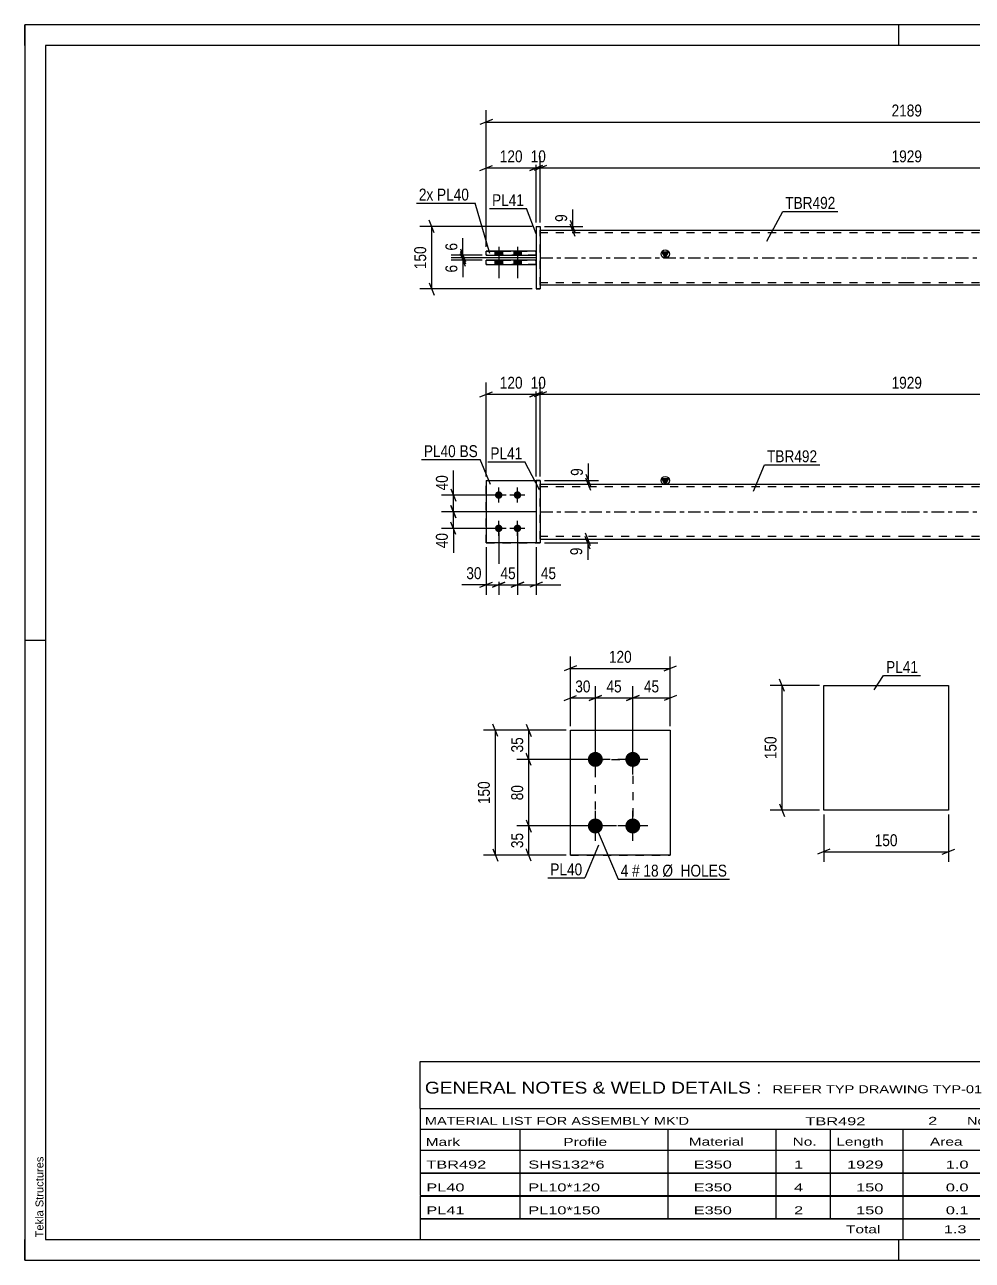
# Model space of a CAD drawing. Header units: millimetres. Extents: x 0 to 420, y 0 to 297.
# Drawn here: x 0 to 227.7, y 0 to 297 of the extents above; entities that cross this region are included whole.
import ezdxf

# ---------------------------------------------------------------- set-up
doc = ezdxf.new("R2010")
doc.units = ezdxf.units.MM
doc.linetypes.add('DXK_LINE_DOT2', pattern=[3.9198, 1.9599, -1.9599])
doc.linetypes.add('DXK_LINE_DOT3', pattern=[5.9187, 2.979, -0.9799, 0.9799, -0.9799])
doc.styles.add('Arial', font='ARIAL.TTF', dxfattribs={"height": 0.2})
doc.styles.add('Arial Narrow', font='ARIALN.TTF', dxfattribs={"height": 0.2})

# ---------------------------------------------------------------- blocks, each defined once
blk = doc.blocks.new('Unknown-582684890-1127')
at = {"color": 5, "linetype": 'Continuous'}
for p, q in [((420, 297), (0, 297)), ((0, 297), (0, 0)), ((0, 292), (0, 297)), ((210, 292), (210, 297)), ((415, 292), (5, 292)), ((5, 292), (5, 5)), ((5, 149), (0, 149)), ((0, 0), (0, 5)), ((5, 5), (415, 5)), ((210, 0), (210, 5)), ((0, 0), (420, 0))]:
    blk.add_line(p, q, dxfattribs=at)
at = {"color": 174, "linetype": 'Continuous', "style": 'Arial'}
blk.add_text('Tekla Structures', height=1.9102, rotation=90, dxfattribs=at).set_placement((4.5, 5.5))
blk = doc.blocks.new('Part-582684890-1392 - 1364')
at = {"color": 2, "linetype": 'Continuous'}
for p, q in [((110.89, 187.44), (122.89, 187.44)), ((110.89, 187.44), (110.89, 172.44)), ((122.89, 172.44), (110.89, 172.44)), ((110.89, 172.44), (110.89, 172.44))]:
    blk.add_line(p, q, dxfattribs=at)
at = {"color": 7, "linetype": 'DXK_LINE_DOT2'}
for p, q in [((110.89, 187.44), (122.89, 187.44)), ((122.89, 187.44), (122.89, 187.44)), ((122.89, 187.44), (122.89, 172.44)), ((110.89, 172.44), (122.89, 172.44)), ((110.89, 172.44), (110.89, 172.44))]:
    blk.add_line(p, q, dxfattribs=at)
blk = doc.blocks.new('Part-582684890-1397 - 1364')
at = {"color": 7, "linetype": 'DXK_LINE_DOT2'}
for p, q in [((110.89, 187.44), (122.89, 187.44)), ((110.89, 187.44), (122.89, 187.44)), ((110.89, 172.44), (110.89, 187.44)), ((122.89, 187.44), (122.89, 187.44)), ((122.89, 187.44), (122.89, 172.44)), ((110.89, 172.44), (122.89, 172.44)), ((122.89, 172.44), (110.89, 172.44)), ((110.89, 172.44), (110.89, 172.44))]:
    blk.add_line(p, q, dxfattribs=at)
blk = doc.blocks.new('Part-582684890-1412 - 1364')
at = {"color": 2, "linetype": 'Continuous'}
for p, q in [((123.89, 187.44), (122.89, 187.44)), ((122.89, 187.44), (122.89, 172.44)), ((123.89, 187.44), (123.89, 187.44)), ((123.89, 187.44), (123.89, 172.44)), ((122.89, 172.44), (123.89, 172.44))]:
    blk.add_line(p, q, dxfattribs=at)
at = {"color": 7, "linetype": 'DXK_LINE_DOT2'}
for p, q in [((122.89, 187.44), (123.89, 187.44)), ((123.89, 172.44), (122.89, 172.44))]:
    blk.add_line(p, q, dxfattribs=at)
blk = doc.blocks.new('Bolt-582684890-1414 - 1364')
at = {"linetype": 'Continuous'}
for points in [[(113.89, 183.04), (113.71, 183.06), (113.53, 183.12), (113.37, 183.21), (113.23, 183.34), (113.12, 183.49), (113.04, 183.66), (113, 183.85), (113, 184.03), (113.04, 184.22), (113.12, 184.39), (113.23, 184.54), (113.37, 184.67), (113.53, 184.76), (113.71, 184.82), (113.89, 184.84), (114.08, 184.82), (114.26, 184.76), (114.42, 184.67), (114.56, 184.54), (114.67, 184.39), (114.75, 184.22), (114.79, 184.03), (114.79, 183.85), (114.75, 183.66), (114.67, 183.49), (114.56, 183.34), (114.42, 183.21), (114.26, 183.12), (114.08, 183.06)], [(118.39, 183.04), (118.21, 183.06), (118.03, 183.12), (117.87, 183.21), (117.73, 183.34), (117.62, 183.49), (117.54, 183.66), (117.5, 183.85), (117.5, 184.03), (117.54, 184.22), (117.62, 184.39), (117.73, 184.54), (117.87, 184.67), (118.03, 184.76), (118.21, 184.82), (118.39, 184.84), (118.58, 184.82), (118.76, 184.76), (118.92, 184.67), (119.06, 184.54), (119.17, 184.39), (119.25, 184.22), (119.29, 184.03), (119.29, 183.85), (119.25, 183.66), (119.17, 183.49), (119.06, 183.34), (118.92, 183.21), (118.76, 183.12), (118.58, 183.06)], [(113.89, 175.04), (113.71, 175.06), (113.53, 175.12), (113.37, 175.21), (113.23, 175.34), (113.12, 175.49), (113.04, 175.66), (113, 175.85), (113, 176.03), (113.04, 176.22), (113.12, 176.39), (113.23, 176.54), (113.37, 176.67), (113.53, 176.76), (113.71, 176.82), (113.89, 176.84), (114.08, 176.82), (114.26, 176.76), (114.42, 176.67), (114.56, 176.54), (114.67, 176.39), (114.75, 176.22), (114.79, 176.03), (114.79, 175.85), (114.75, 175.66), (114.67, 175.49), (114.56, 175.34), (114.42, 175.21), (114.26, 175.12), (114.08, 175.06)], [(118.39, 175.04), (118.21, 175.06), (118.03, 175.12), (117.87, 175.21), (117.73, 175.34), (117.62, 175.49), (117.54, 175.66), (117.5, 175.85), (117.5, 176.03), (117.54, 176.22), (117.62, 176.39), (117.73, 176.54), (117.87, 176.67), (118.03, 176.76), (118.21, 176.82), (118.39, 176.84), (118.58, 176.82), (118.76, 176.76), (118.92, 176.67), (119.06, 176.54), (119.17, 176.39), (119.25, 176.22), (119.29, 176.03), (119.29, 175.85), (119.25, 175.66), (119.17, 175.49), (119.06, 175.34), (118.92, 175.21), (118.76, 175.12), (118.58, 175.06)]]:
    blk.add_hatch(color=1, dxfattribs=at).paths.add_polyline_path(points)
at = {"color": 1, "linetype": 'Continuous'}
for p, q in [((113.89, 182.14), (113.89, 185.74)), ((118.39, 182.14), (118.39, 185.74)), ((115.69, 183.94), (112.09, 183.94)), ((120.19, 183.94), (116.59, 183.94)), ((115.69, 175.94), (112.09, 175.94)), ((113.89, 174.14), (113.89, 177.74)), ((120.19, 175.94), (116.59, 175.94)), ((118.39, 174.14), (118.39, 177.74))]:
    blk.add_line(p, q, dxfattribs=at)
blk = doc.blocks.new('Part-582684890-1439 - 1364')
at = {"linetype": 'Continuous'}
blk.add_hatch(color=2, dxfattribs=at).paths.add_polyline_path([(153.89, 186.54), (153.09, 187.94), (154.69, 187.94)])
at = {"color": 2, "linetype": 'Continuous'}
for p, q in [((153.89, 186.54), (153.09, 187.94)), ((153.09, 187.94), (154.69, 187.94)), ((154.69, 187.94), (153.89, 186.54)), ((123.89, 186.54), (211.89, 186.54)), ((211.99, 186.54), (299.99, 186.54)), ((123.89, 173.34), (211.89, 173.34)), ((211.99, 173.34), (299.99, 173.34))]:
    blk.add_line(p, q, dxfattribs=at)
at = {"color": 7, "linetype": 'DXK_LINE_DOT2'}
for p, q in [((123.89, 173.34), (123.89, 186.54)), ((211.89, 185.94), (123.89, 185.94)), ((299.99, 185.94), (211.99, 185.94)), ((299.99, 173.34), (299.99, 186.54)), ((211.89, 173.94), (123.89, 173.94)), ((299.99, 173.94), (211.99, 173.94))]:
    blk.add_line(p, q, dxfattribs=at)
at = {"color": 7, "linetype": 'DXK_LINE_DOT3'}
for p, q in [((123.89, 179.94), (211.89, 179.94)), ((211.99, 179.94), (299.99, 179.94))]:
    blk.add_line(p, q, dxfattribs=at)
at = {"color": 2, "linetype": 'Continuous'}
blk.add_circle((153.89, 187.44), 1, dxfattribs=at)
blk = doc.blocks.new('Part-582684890-1771 - 1745')
at = {"color": 2, "linetype": 'Continuous'}
for p, q in [((122.89, 240.39), (110.89, 240.39)), ((110.89, 239.39), (110.89, 240.39)), ((110.89, 239.39), (122.89, 239.39)), ((110.89, 239.39), (110.89, 239.39)), ((122.89, 239.39), (122.89, 240.39))]:
    blk.add_line(p, q, dxfattribs=at)
at = {"color": 7, "linetype": 'DXK_LINE_DOT2'}
for p, q in [((110.89, 240.39), (122.89, 240.39)), ((122.89, 239.39), (110.89, 239.39))]:
    blk.add_line(p, q, dxfattribs=at)
blk = doc.blocks.new('Part-582684890-1751 - 1745')
at = {"linetype": 'Continuous'}
blk.add_hatch(color=2, dxfattribs=at).paths.add_polyline_path([(153.89, 240.99), (153.09, 242.39), (154.69, 242.39)])
at = {"color": 2, "linetype": 'Continuous'}
for p, q in [((123.89, 247.59), (211.89, 247.59)), ((211.99, 247.59), (299.99, 247.59)), ((153.89, 240.99), (153.09, 242.39)), ((153.09, 242.39), (154.69, 242.39)), ((154.69, 242.39), (153.89, 240.99)), ((211.89, 234.39), (123.89, 234.39)), ((299.99, 234.39), (211.99, 234.39))]:
    blk.add_line(p, q, dxfattribs=at)
at = {"color": 7, "linetype": 'DXK_LINE_DOT2'}
for p, q in [((123.89, 234.39), (123.89, 247.59)), ((211.89, 246.99), (123.89, 246.99)), ((299.99, 246.99), (211.99, 246.99)), ((299.99, 247.59), (299.99, 234.39)), ((211.89, 234.99), (123.89, 234.99)), ((299.99, 234.99), (211.99, 234.99))]:
    blk.add_line(p, q, dxfattribs=at)
at = {"color": 7, "linetype": 'DXK_LINE_DOT3'}
for p, q in [((123.89, 240.99), (211.89, 240.99)), ((211.99, 240.99), (299.99, 240.99))]:
    blk.add_line(p, q, dxfattribs=at)
at = {"color": 2, "linetype": 'Continuous'}
blk.add_circle((153.89, 241.89), 1, dxfattribs=at)
blk = doc.blocks.new('Part-582684890-1776 - 1745')
at = {"color": 2, "linetype": 'Continuous'}
for p, q in [((122.89, 242.59), (110.89, 242.59)), ((110.89, 241.59), (110.89, 242.59)), ((110.89, 241.59), (122.89, 241.59)), ((110.89, 241.59), (110.89, 241.59)), ((122.89, 241.59), (122.89, 242.59))]:
    blk.add_line(p, q, dxfattribs=at)
at = {"color": 7, "linetype": 'DXK_LINE_DOT2'}
for p, q in [((110.89, 242.59), (122.89, 242.59)), ((122.89, 241.59), (110.89, 241.59))]:
    blk.add_line(p, q, dxfattribs=at)
blk = doc.blocks.new('Part-582684890-1781 - 1745')
at = {"color": 2, "linetype": 'Continuous'}
for p, q in [((122.89, 248.49), (123.89, 248.49)), ((122.89, 248.49), (122.89, 233.49)), ((123.89, 248.49), (123.89, 248.49)), ((123.89, 248.49), (123.89, 233.49)), ((123.89, 233.49), (122.89, 233.49)), ((122.89, 233.49), (122.89, 233.49))]:
    blk.add_line(p, q, dxfattribs=at)
at = {"color": 7, "linetype": 'DXK_LINE_DOT2'}
for p, q in [((122.89, 248.49), (123.89, 248.49)), ((122.89, 233.49), (123.89, 233.49)), ((122.89, 233.49), (122.89, 233.49))]:
    blk.add_line(p, q, dxfattribs=at)
blk = doc.blocks.new('Bolt-582684890-1783 - 1745')
at = {"linetype": 'Continuous'}
for points in [[(112.99, 241.59), (114.79, 241.59), (114.79, 242.59), (112.99, 242.59)], [(112.99, 241.59), (114.79, 241.59), (114.79, 242.59), (112.99, 242.59)], [(117.49, 241.59), (119.29, 241.59), (119.29, 242.59), (117.49, 242.59)], [(117.49, 241.59), (119.29, 241.59), (119.29, 242.59), (117.49, 242.59)], [(112.99, 239.39), (114.79, 239.39), (114.79, 240.39), (112.99, 240.39)], [(112.99, 239.39), (114.79, 239.39), (114.79, 240.39), (112.99, 240.39)], [(117.49, 239.39), (119.29, 239.39), (119.29, 240.39), (117.49, 240.39)], [(117.49, 239.39), (119.29, 239.39), (119.29, 240.39), (117.49, 240.39)]]:
    blk.add_hatch(color=1, dxfattribs=at).paths.add_polyline_path(points)
at = {"color": 1, "linetype": 'Continuous'}
for p, q in [((113.89, 243.59), (113.89, 236.09)), ((113.89, 243.59), (113.89, 236.09)), ((118.39, 243.59), (118.39, 236.09)), ((118.39, 243.59), (118.39, 236.09)), ((112.99, 242.59), (112.99, 241.59)), ((112.99, 242.59), (112.99, 241.59)), ((114.79, 242.59), (114.79, 241.59)), ((114.79, 242.59), (114.79, 241.59)), ((117.49, 242.59), (117.49, 241.59)), ((117.49, 242.59), (117.49, 241.59)), ((119.29, 242.59), (119.29, 241.59)), ((119.29, 242.59), (119.29, 241.59)), ((112.99, 240.39), (112.99, 239.39)), ((112.99, 240.39), (112.99, 239.39)), ((114.79, 240.39), (114.79, 239.39)), ((114.79, 240.39), (114.79, 239.39)), ((117.49, 240.39), (117.49, 239.39)), ((117.49, 240.39), (117.49, 239.39)), ((119.29, 240.39), (119.29, 239.39)), ((119.29, 240.39), (119.29, 239.39))]:
    blk.add_line(p, q, dxfattribs=at)
blk = doc.blocks.new('Bolt-582684890-2085 - 2022')
at = {"linetype": 'Continuous'}
for points in [[(137.11, 118.6), (136.74, 118.63), (136.38, 118.75), (136.05, 118.94), (135.77, 119.19), (135.55, 119.5), (135.4, 119.84), (135.32, 120.21), (135.32, 120.58), (135.4, 120.95), (135.55, 121.3), (135.77, 121.6), (136.05, 121.85), (136.38, 122.04), (136.74, 122.16), (137.11, 122.2), (137.49, 122.16), (137.84, 122.04), (138.17, 121.85), (138.45, 121.6), (138.67, 121.3), (138.82, 120.95), (138.9, 120.58), (138.9, 120.21), (138.82, 119.84), (138.67, 119.5), (138.45, 119.19), (138.17, 118.94), (137.84, 118.75), (137.49, 118.63)], [(146.11, 118.6), (145.74, 118.63), (145.38, 118.75), (145.05, 118.94), (144.77, 119.19), (144.55, 119.5), (144.4, 119.84), (144.32, 120.21), (144.32, 120.58), (144.4, 120.95), (144.55, 121.3), (144.77, 121.6), (145.05, 121.85), (145.38, 122.04), (145.74, 122.16), (146.11, 122.2), (146.49, 122.16), (146.84, 122.04), (147.17, 121.85), (147.45, 121.6), (147.67, 121.3), (147.82, 120.95), (147.9, 120.58), (147.9, 120.21), (147.82, 119.84), (147.67, 119.5), (147.45, 119.19), (147.17, 118.94), (146.84, 118.75), (146.49, 118.63)], [(137.11, 102.6), (136.74, 102.63), (136.38, 102.75), (136.05, 102.94), (135.77, 103.19), (135.55, 103.5), (135.4, 103.84), (135.32, 104.21), (135.32, 104.58), (135.4, 104.95), (135.55, 105.3), (135.77, 105.6), (136.05, 105.85), (136.38, 106.04), (136.74, 106.16), (137.11, 106.2), (137.49, 106.16), (137.84, 106.04), (138.17, 105.85), (138.45, 105.6), (138.67, 105.3), (138.82, 104.95), (138.9, 104.58), (138.9, 104.21), (138.82, 103.84), (138.67, 103.5), (138.45, 103.19), (138.17, 102.94), (137.84, 102.75), (137.49, 102.63)], [(146.11, 102.6), (145.74, 102.63), (145.38, 102.75), (145.05, 102.94), (144.77, 103.19), (144.55, 103.5), (144.4, 103.84), (144.32, 104.21), (144.32, 104.58), (144.4, 104.95), (144.55, 105.3), (144.77, 105.6), (145.05, 105.85), (145.38, 106.04), (145.74, 106.16), (146.11, 106.2), (146.49, 106.16), (146.84, 106.04), (147.17, 105.85), (147.45, 105.6), (147.67, 105.3), (147.82, 104.95), (147.9, 104.58), (147.9, 104.21), (147.82, 103.84), (147.67, 103.5), (147.45, 103.19), (147.17, 102.94), (146.84, 102.75), (146.49, 102.63)]]:
    blk.add_hatch(color=1, dxfattribs=at).paths.add_polyline_path(points)
at = {"color": 1, "linetype": 'Continuous'}
for p, q in [((137.11, 116.8), (137.11, 124)), ((146.11, 116.8), (146.11, 124)), ((140.71, 120.4), (133.51, 120.4)), ((149.71, 120.4), (142.51, 120.4)), ((137.11, 100.8), (137.11, 108)), ((146.11, 100.8), (146.11, 108)), ((140.71, 104.4), (133.51, 104.4)), ((149.71, 104.4), (142.51, 104.4))]:
    blk.add_line(p, q, dxfattribs=at)
blk = doc.blocks.new('Part-582684890-2090 - 2022')
at = {"color": 2, "linetype": 'Continuous'}
for p, q in [((131.11, 127.4), (155.11, 127.4)), ((131.11, 97.4), (131.11, 127.4)), ((155.11, 127.4), (155.11, 127.4)), ((155.11, 127.4), (155.11, 97.4)), ((155.11, 97.4), (131.11, 97.4)), ((131.11, 97.4), (131.11, 97.4))]:
    blk.add_line(p, q, dxfattribs=at)
at = {"color": 7, "linetype": 'DXK_LINE_DOT2'}
for p, q in [((131.11, 127.4), (155.11, 127.4)), ((131.11, 97.4), (155.11, 97.4)), ((131.11, 97.4), (131.11, 97.4))]:
    blk.add_line(p, q, dxfattribs=at)
blk = doc.blocks.new('Part-582684890-2237 - 2231')
at = {"color": 2, "linetype": 'Continuous'}
for p, q in [((191.98, 138.19), (221.98, 138.19)), ((191.98, 108.19), (191.98, 138.19)), ((221.98, 138.19), (221.98, 108.19)), ((221.98, 108.19), (191.98, 108.19))]:
    blk.add_line(p, q, dxfattribs=at)
blk = doc.blocks.new('Rectangle-582684890-2216 - 2022')
at = {"color": 1, "linetype": 'DXK_LINE_DOT2'}
blk.add_lwpolyline([(137.11, 120.4), (146.11, 120.4), (146.11, 104.4), (137.11, 104.4), (137.11, 120.4)], close=True, dxfattribs=at)
blk = doc.blocks.new('StraightDimension-582684890-1601 - 1364')
at = {"color": 7, "linetype": 'Continuous'}
for p, q in [((102.42, 185.44), (103.62, 182.44)), ((112.89, 183.94), (100.17, 183.94)), ((103.62, 178.44), (102.42, 181.44)), ((103.02, 179.94), (103.02, 183.94)), ((122.89, 179.94), (100.17, 179.94))]:
    blk.add_line(p, q, dxfattribs=at)
at = {"color": 0}
blk.add_wipeout([(102.27, 189.32), (98.07, 189.32), (98.07, 184.46), (102.27, 184.46)], dxfattribs=at)
at = {"color": 7, "linetype": 'Continuous'}
blk.add_line((103.02, 183.94), (103.02, 189.85), dxfattribs=at)
blk.add_line((103.02, 183.94), (103.02, 189.85), dxfattribs=at)
at = {"color": 3, "style": 'Arial Narrow'}
blk.add_text('40', height=2.863, rotation=90.0002, dxfattribs=at).set_placement((101.67, 185.06))
blk = doc.blocks.new('StraightDimension-582684890-1572 - 1364')
at = {"color": 7, "linetype": 'Continuous'}
for p, q in [((113.89, 174.94), (113.89, 159.98)), ((110.89, 171.44), (110.89, 159.98)), ((109.39, 161.78), (112.39, 162.98)), ((110.89, 162.38), (113.89, 162.38)), ((115.39, 162.98), (112.39, 161.78))]:
    blk.add_line(p, q, dxfattribs=at)
at = {"color": 0}
blk.add_wipeout([(110.37, 163.13), (110.37, 167.33), (105.51, 167.33), (105.51, 163.13)], dxfattribs=at)
at = {"color": 7, "linetype": 'Continuous'}
blk.add_line((110.89, 162.38), (104.99, 162.38), dxfattribs=at)
blk.add_line((110.89, 162.38), (104.99, 162.38), dxfattribs=at)
at = {"color": 3, "style": 'Arial Narrow'}
blk.add_text('30', height=2.863, dxfattribs=at).set_placement((106.11, 163.73))
blk = doc.blocks.new('StraightDimension-582684890-1565 - 1364')
at = {"color": 7, "linetype": 'Continuous'}
for p, q in [((113.89, 174.94), (113.89, 159.98)), ((118.39, 174.94), (118.39, 159.98)), ((112.39, 161.78), (115.39, 162.98)), ((113.89, 162.38), (118.39, 162.38)), ((119.89, 162.98), (116.89, 161.78))]:
    blk.add_line(p, q, dxfattribs=at)
at = {"color": 0}
blk.add_wipeout([(118.57, 163.13), (118.57, 167.33), (113.72, 167.33), (113.72, 163.13)], dxfattribs=at)
at = {"color": 3, "style": 'Arial Narrow'}
blk.add_text('45', height=2.863, dxfattribs=at).set_placement((114.32, 163.73))
blk = doc.blocks.new('StraightDimension-582684890-1458 - 1364')
at = {"color": 7, "linetype": 'Continuous'}
for p, q in [((110.89, 188.44), (110.89, 211.01)), ((122.89, 188.44), (122.89, 211.01)), ((109.39, 207.56), (112.39, 208.76)), ((110.89, 208.16), (122.89, 208.16)), ((124.39, 208.76), (121.39, 207.56))]:
    blk.add_line(p, q, dxfattribs=at)
at = {"color": 0}
blk.add_wipeout([(120.24, 208.91), (120.24, 213.11), (113.55, 213.11), (113.55, 208.91)], dxfattribs=at)
at = {"color": 3, "style": 'Arial Narrow'}
blk.add_text('120', height=2.863, dxfattribs=at).set_placement((114.15, 209.51))
blk = doc.blocks.new('StraightDimension-582684890-1485 - 1364')
at = {"color": 7, "linetype": 'Continuous'}
for p, q in [((122.89, 188.44), (122.89, 211.01)), ((123.89, 188.44), (123.89, 211.01)), ((121.39, 207.56), (124.39, 208.76)), ((125.39, 208.76), (122.39, 207.56)), ((122.89, 208.16), (123.89, 208.16))]:
    blk.add_line(p, q, dxfattribs=at)
at = {"color": 0}
blk.add_wipeout([(125.82, 208.91), (125.82, 213.11), (120.97, 213.11), (120.97, 208.91)], dxfattribs=at)
at = {"color": 3, "style": 'Arial Narrow'}
blk.add_text('10', height=2.863, dxfattribs=at).set_placement((121.57, 209.51))
blk = doc.blocks.new('StraightDimension-582684890-1502 - 1364')
at = {"color": 7, "linetype": 'Continuous'}
for p, q in [((123.89, 188.44), (123.89, 211.01)), ((299.99, 188.44), (299.99, 211.01)), ((125.39, 208.76), (122.39, 207.56)), ((123.89, 208.16), (299.99, 208.16)), ((298.49, 207.56), (301.49, 208.76))]:
    blk.add_line(p, q, dxfattribs=at)
at = {"color": 0}
blk.add_wipeout([(216.2, 208.91), (216.2, 213.11), (207.69, 213.11), (207.69, 208.91)], dxfattribs=at)
at = {"color": 3, "style": 'Arial Narrow'}
blk.add_text('1929', height=2.863, dxfattribs=at).set_placement((208.29, 209.51))
blk = doc.blocks.new('StraightDimension-582684890-1552 - 1364')
at = {"color": 7, "linetype": 'Continuous'}
for p, q in [((118.39, 174.94), (118.39, 159.98)), ((122.89, 171.44), (122.89, 159.98)), ((116.89, 161.78), (119.89, 162.98)), ((118.39, 162.38), (122.89, 162.38)), ((124.39, 162.98), (121.39, 161.78))]:
    blk.add_line(p, q, dxfattribs=at)
at = {"color": 0}
blk.add_wipeout([(128.28, 163.13), (128.28, 167.33), (123.42, 167.33), (123.42, 163.13)], dxfattribs=at)
at = {"color": 7, "linetype": 'Continuous'}
blk.add_line((122.89, 162.38), (128.8, 162.38), dxfattribs=at)
blk.add_line((122.89, 162.38), (128.8, 162.38), dxfattribs=at)
at = {"color": 3, "style": 'Arial Narrow'}
blk.add_text('45', height=2.863, dxfattribs=at).set_placement((124.02, 163.73))
blk = doc.blocks.new('StraightDimension-582684890-1583 - 1364')
at = {"color": 7, "linetype": 'Continuous'}
for p, q in [((124.89, 173.34), (137.7, 173.34)), ((124.89, 172.44), (137.7, 172.44)), ((134.7, 174.84), (135.9, 171.84)), ((135.9, 170.94), (134.7, 173.94)), ((135.3, 172.44), (135.3, 173.34))]:
    blk.add_line(p, q, dxfattribs=at)
at = {"color": 0}
blk.add_wipeout([(134.55, 171.91), (130.35, 171.91), (130.35, 168.89), (134.55, 168.89)], dxfattribs=at)
at = {"color": 7, "linetype": 'Continuous'}
blk.add_line((135.3, 172.44), (135.3, 168.36), dxfattribs=at)
blk.add_line((135.3, 172.44), (135.3, 168.36), dxfattribs=at)
at = {"color": 3, "style": 'Arial Narrow'}
blk.add_text('9', height=2.86, rotation=90.0002, dxfattribs=at).set_placement((133.95, 169.49))
blk = doc.blocks.new('StraightDimension-582684890-1592 - 1364')
at = {"color": 7, "linetype": 'Continuous'}
for p, q in [((124.89, 187.44), (137.85, 187.44)), ((134.85, 188.94), (136.05, 185.94)), ((136.05, 185.04), (134.85, 188.04)), ((135.45, 186.54), (135.45, 187.44)), ((124.89, 186.54), (137.85, 186.54))]:
    blk.add_line(p, q, dxfattribs=at)
at = {"color": 0}
blk.add_wipeout([(134.7, 190.99), (130.5, 190.99), (130.5, 187.96), (134.7, 187.96)], dxfattribs=at)
at = {"color": 7, "linetype": 'Continuous'}
blk.add_line((135.45, 187.44), (135.45, 191.52), dxfattribs=at)
blk.add_line((135.45, 187.44), (135.45, 191.52), dxfattribs=at)
at = {"color": 3, "style": 'Arial Narrow'}
blk.add_text('9', height=2.86, rotation=90.0002, dxfattribs=at).set_placement((134.1, 188.56))
blk = doc.blocks.new('StraightDimension-582684890-1618 - 1364')
at = {"color": 7, "linetype": 'Continuous'}
for p, q in [((102.42, 181.44), (103.62, 178.44)), ((122.89, 179.94), (100.17, 179.94)), ((103.02, 175.94), (103.02, 179.94)), ((112.89, 175.94), (100.17, 175.94)), ((103.62, 174.44), (102.42, 177.44))]:
    blk.add_line(p, q, dxfattribs=at)
at = {"color": 0}
blk.add_wipeout([(102.27, 175.41), (98.07, 175.41), (98.07, 170.56), (102.27, 170.56)], dxfattribs=at)
at = {"color": 7, "linetype": 'Continuous'}
blk.add_line((103.02, 175.94), (103.02, 170.03), dxfattribs=at)
blk.add_line((103.02, 175.94), (103.02, 170.03), dxfattribs=at)
at = {"color": 3, "style": 'Arial Narrow'}
blk.add_text('40', height=2.863, rotation=90.0002, dxfattribs=at).set_placement((101.67, 171.16))
blk = doc.blocks.new('StraightDimension-582684890-1833 - 1745')
at = {"color": 7, "linetype": 'Continuous'}
for p, q in [((122.89, 240.99), (102.45, 240.99)), ((104.7, 242.49), (105.9, 239.49)), ((105.9, 238.89), (104.7, 241.89)), ((105.3, 240.39), (105.3, 240.99)), ((109.89, 240.39), (102.45, 240.39))]:
    blk.add_line(p, q, dxfattribs=at)
at = {"color": 0}
blk.add_wipeout([(104.55, 239.86), (100.35, 239.86), (100.35, 236.83), (104.55, 236.83)], dxfattribs=at)
at = {"color": 7, "linetype": 'Continuous'}
blk.add_line((105.3, 240.39), (105.3, 236.31), dxfattribs=at)
blk.add_line((105.3, 240.39), (105.3, 236.31), dxfattribs=at)
at = {"color": 3, "style": 'Arial Narrow'}
blk.add_text('6', height=2.86, rotation=90.0002, dxfattribs=at).set_placement((103.95, 237.43))
blk = doc.blocks.new('StraightDimension-582684890-1882 - 1745')
at = {"color": 7, "linetype": 'Continuous'}
for p, q in [((110.89, 243.59), (110.89, 265.43)), ((122.89, 249.49), (122.89, 265.43)), ((109.39, 261.98), (112.39, 263.18)), ((110.89, 262.58), (122.89, 262.58)), ((124.39, 263.18), (121.39, 261.98))]:
    blk.add_line(p, q, dxfattribs=at)
at = {"color": 0}
blk.add_wipeout([(120.24, 263.33), (120.24, 267.53), (113.55, 267.53), (113.55, 263.33)], dxfattribs=at)
at = {"color": 3, "style": 'Arial Narrow'}
blk.add_text('120', height=2.863, dxfattribs=at).set_placement((114.15, 263.93))
blk = doc.blocks.new('StraightDimension-582684890-1817 - 1745')
at = {"color": 7, "linetype": 'Continuous'}
for p, q in [((109.89, 241.59), (102.45, 241.59)), ((122.89, 240.99), (102.45, 240.99)), ((104.7, 243.09), (105.9, 240.09)), ((105.9, 239.49), (104.7, 242.49)), ((105.3, 240.99), (105.3, 241.59))]:
    blk.add_line(p, q, dxfattribs=at)
at = {"color": 0}
blk.add_wipeout([(104.55, 245.14), (100.35, 245.14), (100.35, 242.11), (104.55, 242.11)], dxfattribs=at)
at = {"color": 7, "linetype": 'Continuous'}
blk.add_line((105.3, 241.59), (105.3, 245.66), dxfattribs=at)
blk.add_line((105.3, 241.59), (105.3, 245.66), dxfattribs=at)
at = {"color": 3, "style": 'Arial Narrow'}
blk.add_text('6', height=2.86, rotation=90.0002, dxfattribs=at).set_placement((103.95, 242.71))
blk = doc.blocks.new('StraightDimension-582684890-1850 - 1745')
at = {"color": 7, "linetype": 'Continuous'}
for p, q in [((131.07, 249.99), (132.27, 246.99)), ((124.89, 248.49), (134.07, 248.49)), ((124.89, 247.59), (134.07, 247.59)), ((132.27, 246.09), (131.07, 249.09)), ((131.67, 247.59), (131.67, 248.49))]:
    blk.add_line(p, q, dxfattribs=at)
at = {"color": 0}
blk.add_wipeout([(130.92, 252.04), (126.72, 252.04), (126.72, 249.01), (130.92, 249.01)], dxfattribs=at)
at = {"color": 7, "linetype": 'Continuous'}
blk.add_line((131.67, 248.49), (131.67, 252.56), dxfattribs=at)
blk.add_line((131.67, 248.49), (131.67, 252.56), dxfattribs=at)
at = {"color": 3, "style": 'Arial Narrow'}
blk.add_text('9', height=2.86, rotation=90.0002, dxfattribs=at).set_placement((130.32, 249.61))
blk = doc.blocks.new('StraightDimension-582684890-1861 - 1745')
at = {"color": 7, "linetype": 'Continuous'}
for p, q in [((98.4, 246.99), (97.2, 249.99)), ((121.89, 248.49), (94.95, 248.49)), ((97.8, 233.49), (97.8, 248.49)), ((97.2, 234.99), (98.4, 231.99)), ((121.89, 233.49), (94.95, 233.49))]:
    blk.add_line(p, q, dxfattribs=at)
at = {"color": 0}
blk.add_wipeout([(97.05, 244.33), (92.85, 244.33), (92.85, 237.64), (97.05, 237.64)], dxfattribs=at)
at = {"color": 3, "style": 'Arial Narrow'}
blk.add_text('150', height=2.863, rotation=90.0002, dxfattribs=at).set_placement((96.45, 238.24))
blk = doc.blocks.new('StraightDimension-582684890-1872 - 1745')
at = {"color": 7, "linetype": 'Continuous'}
for p, q in [((122.89, 249.49), (122.89, 265.43)), ((123.89, 249.49), (123.89, 265.43)), ((121.39, 261.98), (124.39, 263.18)), ((125.39, 263.18), (122.39, 261.98)), ((122.89, 262.58), (123.89, 262.58))]:
    blk.add_line(p, q, dxfattribs=at)
at = {"color": 0}
blk.add_wipeout([(125.82, 263.33), (125.82, 267.53), (120.97, 267.53), (120.97, 263.33)], dxfattribs=at)
at = {"color": 3, "style": 'Arial Narrow'}
blk.add_text('10', height=2.863, dxfattribs=at).set_placement((121.57, 263.93))
blk = doc.blocks.new('StraightDimension-582684890-1892 - 1745')
at = {"color": 7, "linetype": 'Continuous'}
for p, q in [((123.89, 249.49), (123.89, 265.43)), ((299.99, 249.49), (299.99, 265.43)), ((125.39, 263.18), (122.39, 261.98)), ((123.89, 262.58), (299.99, 262.58)), ((298.49, 261.98), (301.49, 263.18))]:
    blk.add_line(p, q, dxfattribs=at)
at = {"color": 0}
blk.add_wipeout([(216.2, 263.33), (216.2, 267.53), (207.69, 267.53), (207.69, 263.33)], dxfattribs=at)
at = {"color": 3, "style": 'Arial Narrow'}
blk.add_text('1929', height=2.863, dxfattribs=at).set_placement((208.29, 263.93))
blk = doc.blocks.new('StraightDimension-582684890-1923 - 1745')
at = {"color": 7, "linetype": 'Continuous'}
for p, q in [((110.89, 243.59), (110.89, 276.44)), ((312.99, 243.59), (312.99, 276.44)), ((112.39, 274.19), (109.39, 272.99)), ((110.89, 273.59), (312.99, 273.59)), ((311.49, 272.99), (314.49, 274.19))]:
    blk.add_line(p, q, dxfattribs=at)
at = {"color": 0}
blk.add_wipeout([(216.2, 274.34), (216.2, 278.54), (207.69, 278.54), (207.69, 274.34)], dxfattribs=at)
at = {"color": 3, "style": 'Arial Narrow'}
blk.add_text('2189', height=2.863, dxfattribs=at).set_placement((208.29, 274.94))
blk = doc.blocks.new('StraightDimension-582684890-2094 - 2022')
at = {"color": 7, "linetype": 'Continuous'}
for p, q in [((132.61, 142.87), (129.61, 141.67)), ((131.11, 128.4), (131.11, 145.12)), ((153.61, 141.67), (156.61, 142.87)), ((155.11, 128.4), (155.11, 145.12)), ((131.11, 142.27), (155.11, 142.27))]:
    blk.add_line(p, q, dxfattribs=at)
at = {"color": 0}
blk.add_wipeout([(146.45, 143.02), (146.45, 147.22), (139.77, 147.22), (139.77, 143.02)], dxfattribs=at)
at = {"color": 3, "style": 'Arial Narrow'}
blk.add_text('120', height=2.863, dxfattribs=at).set_placement((140.37, 143.62))
blk = doc.blocks.new('StraightDimension-582684890-2114 - 2022')
at = {"color": 7, "linetype": 'Continuous'}
for p, q in [((131.11, 128.4), (131.11, 138.01)), ((137.11, 121.4), (137.11, 138.01)), ((129.61, 134.56), (132.61, 135.76)), ((131.11, 135.16), (137.11, 135.16)), ((138.61, 135.76), (135.61, 134.56))]:
    blk.add_line(p, q, dxfattribs=at)
at = {"color": 0}
blk.add_wipeout([(136.54, 135.91), (136.54, 140.11), (131.68, 140.11), (131.68, 135.91)], dxfattribs=at)
at = {"color": 3, "style": 'Arial Narrow'}
blk.add_text('30', height=2.863, dxfattribs=at).set_placement((132.28, 136.51))
blk = doc.blocks.new('StraightDimension-582684890-2154 - 2022')
at = {"color": 7, "linetype": 'Continuous'}
for p, q in [((113.71, 125.9), (112.51, 128.9)), ((130.11, 127.4), (110.26, 127.4)), ((113.11, 97.4), (113.11, 127.4)), ((112.51, 98.9), (113.71, 95.9)), ((130.11, 97.4), (110.26, 97.4))]:
    blk.add_line(p, q, dxfattribs=at)
at = {"color": 0}
blk.add_wipeout([(112.36, 115.74), (108.16, 115.74), (108.16, 109.05), (112.36, 109.05)], dxfattribs=at)
at = {"color": 3, "style": 'Arial Narrow'}
blk.add_text('150', height=2.863, rotation=90.0002, dxfattribs=at).set_placement((111.76, 109.65))
blk = doc.blocks.new('StraightDimension-582684890-2127 - 2022')
at = {"color": 7, "linetype": 'Continuous'}
for p, q in [((137.11, 121.4), (137.11, 138.01)), ((146.11, 121.4), (146.11, 138.01)), ((135.61, 134.56), (138.61, 135.76)), ((137.11, 135.16), (146.11, 135.16)), ((147.61, 135.76), (144.61, 134.56))]:
    blk.add_line(p, q, dxfattribs=at)
at = {"color": 0}
blk.add_wipeout([(144.04, 135.91), (144.04, 140.11), (139.18, 140.11), (139.18, 135.91)], dxfattribs=at)
at = {"color": 3, "style": 'Arial Narrow'}
blk.add_text('45', height=2.863, dxfattribs=at).set_placement((139.78, 136.51))
blk = doc.blocks.new('StraightDimension-582684890-2137 - 2022')
at = {"color": 7, "linetype": 'Continuous'}
for p, q in [((146.11, 121.4), (146.11, 138.01)), ((155.11, 128.4), (155.11, 138.01)), ((144.61, 134.56), (147.61, 135.76)), ((146.11, 135.16), (155.11, 135.16)), ((156.61, 135.76), (153.61, 134.56))]:
    blk.add_line(p, q, dxfattribs=at)
at = {"color": 0}
blk.add_wipeout([(153.04, 135.91), (153.04, 140.11), (148.18, 140.11), (148.18, 135.91)], dxfattribs=at)
at = {"color": 3, "style": 'Arial Narrow'}
blk.add_text('45', height=2.863, dxfattribs=at).set_placement((148.78, 136.51))
blk = doc.blocks.new('StraightDimension-582684890-2171 - 2022')
at = {"color": 7, "linetype": 'Continuous'}
for p, q in [((136.11, 104.4), (118.26, 104.4)), ((120.51, 105.9), (121.71, 102.9)), ((121.11, 97.4), (121.11, 104.4)), ((121.71, 95.9), (120.51, 98.9)), ((130.11, 97.4), (118.26, 97.4))]:
    blk.add_line(p, q, dxfattribs=at)
at = {"color": 0}
blk.add_wipeout([(120.36, 103.32), (116.16, 103.32), (116.16, 98.47), (120.36, 98.47)], dxfattribs=at)
at = {"color": 3, "style": 'Arial Narrow'}
blk.add_text('35', height=2.863, rotation=90.0002, dxfattribs=at).set_placement((119.76, 99.07))
blk = doc.blocks.new('StraightDimension-582684890-2187 - 2022')
at = {"color": 7, "linetype": 'Continuous'}
for p, q in [((121.71, 118.9), (120.51, 121.9)), ((136.11, 120.4), (118.26, 120.4)), ((121.11, 104.4), (121.11, 120.4)), ((136.11, 104.4), (118.26, 104.4)), ((120.51, 105.9), (121.71, 102.9))]:
    blk.add_line(p, q, dxfattribs=at)
at = {"color": 0}
blk.add_wipeout([(120.36, 114.82), (116.16, 114.82), (116.16, 109.97), (120.36, 109.97)], dxfattribs=at)
at = {"color": 3, "style": 'Arial Narrow'}
blk.add_text('80', height=2.863, rotation=90.0002, dxfattribs=at).set_placement((119.76, 110.57))
blk = doc.blocks.new('StraightDimension-582684890-2200 - 2022')
at = {"color": 7, "linetype": 'Continuous'}
for p, q in [((120.51, 128.9), (121.71, 125.9)), ((130.11, 127.4), (118.26, 127.4)), ((121.11, 120.4), (121.11, 127.4)), ((121.71, 118.9), (120.51, 121.9)), ((136.11, 120.4), (118.26, 120.4))]:
    blk.add_line(p, q, dxfattribs=at)
at = {"color": 0}
blk.add_wipeout([(120.36, 126.32), (116.16, 126.32), (116.16, 121.47), (120.36, 121.47)], dxfattribs=at)
at = {"color": 3, "style": 'Arial Narrow'}
blk.add_text('35', height=2.863, rotation=90.0002, dxfattribs=at).set_placement((119.76, 122.07))
blk = doc.blocks.new('StraightDimension-582684890-2239 - 2231')
at = {"color": 7, "linetype": 'Continuous'}
for p, q in [((182.58, 136.69), (181.38, 139.69)), ((190.98, 138.19), (179.13, 138.19)), ((181.98, 108.19), (181.98, 138.19)), ((190.98, 108.19), (179.13, 108.19)), ((181.38, 109.69), (182.58, 106.69))]:
    blk.add_line(p, q, dxfattribs=at)
at = {"color": 0}
blk.add_wipeout([(181.23, 126.53), (177.03, 126.53), (177.03, 119.85), (181.23, 119.85)], dxfattribs=at)
at = {"color": 3, "style": 'Arial Narrow'}
blk.add_text('150', height=2.863, rotation=90.0002, dxfattribs=at).set_placement((180.63, 120.45))
blk = doc.blocks.new('StraightDimension-582684890-2246 - 2231')
at = {"color": 7, "linetype": 'Continuous'}
for p, q in [((191.98, 107.19), (191.98, 95.79)), ((221.98, 107.19), (221.98, 95.79)), ((193.48, 98.79), (190.48, 97.59)), ((191.98, 98.19), (221.98, 98.19)), ((220.48, 97.59), (223.48, 98.79))]:
    blk.add_line(p, q, dxfattribs=at)
at = {"color": 0}
blk.add_wipeout([(210.32, 98.94), (210.32, 103.14), (203.64, 103.14), (203.64, 98.94)], dxfattribs=at)
at = {"color": 3, "style": 'Arial Narrow'}
blk.add_text('150', height=2.863, dxfattribs=at).set_placement((204.24, 99.54))
blk = doc.blocks.new('Unknown-582684890-2795')
at = {"color": 7, "linetype": 'Continuous'}
for p, q in [((95, 47.75), (255, 47.75)), ((95, 36.5), (95, 47.75)), ((255, 47.75), (255, 36.5)), ((95, 36.5), (255, 36.5)), ((95, 36.5), (95, 31.5)), ((255, 36.5), (255, 31.5)), ((95, 31.5), (255, 31.5)), ((95, 31.5), (95, 26.5)), ((119, 31.5), (119, 26.5)), ((154.5, 31.5), (154.5, 26.5)), ((180.5, 31.5), (180.5, 26.5)), ((193.5, 31.5), (193.5, 26.5)), ((211, 31.5), (211, 26.5)), ((233, 31.5), (233, 26.5)), ((255, 31.5), (255, 26.5)), ((95, 26.5), (255, 26.5)), ((95, 26.45), (95, 21.05)), ((95, 26.45), (255, 26.45)), ((119, 26.5), (119, 21)), ((154.5, 26.5), (154.5, 21)), ((180.5, 26.5), (180.5, 21)), ((193.5, 26.5), (193.5, 21)), ((211, 26.5), (211, 21)), ((233, 26.5), (233, 21)), ((255, 26.45), (255, 21.05)), ((95, 21.05), (255, 21.05)), ((95, 20.95), (95, 15.55)), ((95, 20.95), (255, 20.95)), ((119, 21), (119, 15.5)), ((154.5, 21), (154.5, 15.5)), ((180.5, 21), (180.5, 15.5)), ((193.5, 21), (193.5, 15.5)), ((211, 21), (211, 15.5)), ((233, 21), (233, 15.5)), ((255, 20.95), (255, 15.55)), ((95, 15.55), (255, 15.55)), ((95, 15.45), (95, 10.05)), ((95, 15.45), (255, 15.45)), ((119, 15.5), (119, 10)), ((154.5, 15.5), (154.5, 10)), ((180.5, 15.5), (180.5, 10)), ((193.5, 15.5), (193.5, 10)), ((211, 15.5), (211, 10)), ((233, 15.5), (233, 10)), ((255, 15.45), (255, 10.05)), ((95, 10.05), (255, 10.05)), ((95, 10), (255, 10)), ((95, 10), (95, 5)), ((211, 10), (211, 5)), ((233, 10), (233, 5)), ((255, 10), (255, 5)), ((95, 5), (255, 5))]:
    blk.add_line(p, q, dxfattribs=at)
at = {"color": 7, "style": 'Arial Narrow'}
for s, height, width, p in [('GENERAL NOTES & WELD DETAILS :', 2.8633, 1.4, (96.15, 40.06)), ('REFER TYP DRAWING TYP-01', 1.9089, 1.6, (179.7, 40.16)), ("MATERIAL LIST FOR ASSEMBLY MK'D", 1.9089, 1.6, (96.15, 32.56)), ('TBR492', 1.909, 1.794707, (187.59, 32.47)), ('2', 1.91, 1.794707, (217.08, 32.56)), ('No. Required', 1.9089, 1.6, (226.41, 32.56)), ('Mark', 1.909, 1.7, (96.34, 27.5)), ('Profile', 1.909, 1.7, (129.41, 27.5)), ('Material', 1.909, 1.7, (159.54, 27.56)), ('No.', 1.909, 1.7, (184.5, 27.56)), ('Length', 1.909, 1.7, (195, 27.56)), ('Area', 1.909, 1.7, (217.5, 27.56)), ('Weight', 1.909, 1.7, (237, 27.56))]:
    blk.add_text(s, height=height, dxfattribs=dict(at, width=width)).set_placement(p)
at = {"color": 7, "linetype": 'Continuous', "style": 'Arial Narrow'}
for s, height, width, p in [('TBR492', 1.909, 1.794707, (96.5, 22.06)), ('SHS132*6', 1.909, 1.794707, (121, 22.06)), ('E350', 1.909, 1.794707, (160.74, 22.06)), ('1', 1.91, 1.794707, (184.86, 22.06)), ('1929', 1.909, 1.794707, (197.58, 22.06)), ('1.0', 1.909, 1.794707, (221.32, 22.06)), ('45.8', 1.909, 1.794707, (240.14, 22.06)), ('PL40', 1.909, 1.794707, (96.5, 16.56)), ('PL10*120', 1.909, 1.794707, (121, 16.56)), ('E350', 1.909, 1.794707, (160.74, 16.56)), ('4', 1.91, 1.794707, (184.86, 16.56)), ('150', 1.909, 1.794707, (199.77, 16.56)), ('0.0', 1.909, 1.794707, (221.32, 16.56)), ('5.7', 1.909, 1.794707, (242.33, 16.56)), ('PL41', 1.909, 1.794707, (96.5, 11.06)), ('PL10*150', 1.909, 1.794707, (121, 11.06)), ('E350', 1.909, 1.794707, (160.74, 11.06)), ('2', 1.91, 1.794707, (184.86, 11.06)), ('150', 1.909, 1.794707, (199.77, 11.06)), ('0.1', 1.909, 1.794707, (221.32, 11.06)), ('3.5', 1.909, 1.794707, (242.33, 11.06)), ('Total', 1.909, 1.7, (197.33, 6.5)), ('1.3', 1.909, 1.794707, (220.83, 6.5)), ('55.0', 1.909, 1.794707, (240.14, 6.5))]:
    blk.add_text(s, height=height, dxfattribs=dict(at, width=width)).set_placement(p)
blk = doc.blocks.new('Mark-582684890-1408 - 1364')
at = {"color": 0}
blk.add_wipeout([(119.57, 192.56), (119.57, 195.56), (111.89, 195.56), (111.89, 192.56)], dxfattribs=at)
blk.add_wipeout([(119.57, 192.56), (119.57, 195.56), (111.89, 195.56), (111.89, 192.56)], dxfattribs=at)
at = {"color": 30, "linetype": 'Continuous'}
for p in [(111.29, 191.96), (123.67, 185.2)]:
    blk.add_line(p, (120.17, 191.96), dxfattribs=at)
at = {"color": 3, "style": 'Arial Narrow'}
blk.add_text('PL41', height=2.863, dxfattribs=at).set_placement((111.89, 192.56))
blk = doc.blocks.new('Mark-582684890-1435 - 1364')
at = {"color": 0}
blk.add_wipeout([(190.41, 191.83), (190.41, 194.83), (178.36, 194.83), (178.36, 191.83)], dxfattribs=at)
blk.add_wipeout([(190.41, 191.83), (190.41, 194.83), (178.36, 194.83), (178.36, 191.83)], dxfattribs=at)
at = {"color": 30, "linetype": 'Continuous'}
for p, q in [((175.15, 184.89), (177.76, 191.23)), ((177.76, 191.23), (191.01, 191.23))]:
    blk.add_line(p, q, dxfattribs=at)
at = {"color": 3, "style": 'Arial Narrow'}
blk.add_text('TBR492', height=2.863, dxfattribs=at).set_placement((178.36, 191.83))
blk = doc.blocks.new('MarkSet-582684890-1736 - 1364')
at = {"color": 0}
blk.add_wipeout([(103.58, 193.06), (103.58, 196.06), (95.9, 196.06), (95.9, 193.06)], dxfattribs=at)
blk.add_wipeout([(103.58, 193.06), (103.58, 196.06), (95.9, 196.06), (95.9, 193.06)], dxfattribs=at)
blk.add_wipeout([(108.86, 193.06), (108.86, 196.06), (104.48, 196.06), (104.48, 193.06)], dxfattribs=at)
blk.add_wipeout([(108.86, 193.06), (108.86, 196.06), (104.48, 196.06), (104.48, 193.06)], dxfattribs=at)
at = {"color": 30, "linetype": 'Continuous'}
for p in [(95.3, 192.46), (111.93, 186.5)]:
    blk.add_line(p, (109.46, 192.46), dxfattribs=at)
at = {"color": 3, "style": 'Arial Narrow'}
for s, p in [('PL40', (95.9, 193.06)), ('BS', (104.48, 193.06))]:
    blk.add_text(s, height=2.863, dxfattribs=at).set_placement(p)
blk = doc.blocks.new('MarkSet-582684890-1961 - 1745')
at = {"color": 30, "linetype": 'Continuous'}
blk.add_line((111.74, 241.97), (108.24, 254.13), dxfattribs=at)
at = {"color": 0}
blk.add_wipeout([(98.17, 254.73), (98.17, 257.73), (94.7, 257.73), (94.7, 254.73)], dxfattribs=at)
blk.add_wipeout([(98.17, 254.73), (98.17, 257.73), (94.7, 257.73), (94.7, 254.73)], dxfattribs=at)
blk.add_wipeout([(106.74, 254.73), (106.74, 257.73), (99.07, 257.73), (99.07, 254.73)], dxfattribs=at)
blk.add_wipeout([(106.74, 254.73), (106.74, 257.73), (99.07, 257.73), (99.07, 254.73)], dxfattribs=at)
at = {"color": 30, "linetype": 'Continuous'}
blk.add_line((94.1, 254.13), (108.24, 254.13), dxfattribs=at)
at = {"color": 3, "style": 'Arial Narrow'}
for s, p in [('2x', (94.7, 254.73)), ('PL40', (99.07, 254.73))]:
    blk.add_text(s, height=2.863, dxfattribs=at).set_placement(p)
blk = doc.blocks.new('Mark-582684890-1747 - 1745')
at = {"color": 0}
blk.add_wipeout([(194.8, 252.74), (194.8, 255.74), (182.74, 255.74), (182.74, 252.74)], dxfattribs=at)
blk.add_wipeout([(194.8, 252.74), (194.8, 255.74), (182.74, 255.74), (182.74, 252.74)], dxfattribs=at)
at = {"color": 30, "linetype": 'Continuous'}
for p, q in [((178.3, 244.97), (182.14, 252.14)), ((182.14, 252.14), (195.4, 252.14))]:
    blk.add_line(p, q, dxfattribs=at)
at = {"color": 3, "style": 'Arial Narrow'}
blk.add_text('TBR492', height=2.863, dxfattribs=at).set_placement((182.74, 252.74))
blk = doc.blocks.new('Mark-582684890-1777 - 1745')
at = {"color": 0}
blk.add_wipeout([(119.97, 253.4), (119.97, 256.4), (112.29, 256.4), (112.29, 253.4)], dxfattribs=at)
blk.add_wipeout([(119.97, 253.4), (119.97, 256.4), (112.29, 256.4), (112.29, 253.4)], dxfattribs=at)
at = {"color": 30, "linetype": 'Continuous'}
for p in [(111.69, 252.8), (122.89, 246.72)]:
    blk.add_line(p, (120.57, 252.8), dxfattribs=at)
at = {"color": 3, "style": 'Arial Narrow'}
blk.add_text('PL41', height=2.863, dxfattribs=at).set_placement((112.29, 253.4))
blk = doc.blocks.new('Mark-582684890-2081 - 2022')
at = {"color": 0}
blk.add_wipeout([(145.03, 92.23), (145.03, 95.23), (143.21, 95.23), (143.21, 92.23)], dxfattribs=at)
blk.add_wipeout([(145.03, 92.23), (145.03, 95.23), (143.21, 95.23), (143.21, 92.23)], dxfattribs=at)
at = {"color": 7, "linetype": 'Continuous'}
blk.add_line((137.11, 104.4), (142.61, 91.63), dxfattribs=at)
at = {"color": 0}
blk.add_wipeout([(147.76, 92.23), (147.76, 95.23), (145.93, 95.23), (145.93, 92.23)], dxfattribs=at)
blk.add_wipeout([(147.76, 92.23), (147.76, 95.23), (145.93, 95.23), (145.93, 92.23)], dxfattribs=at)
at = {"color": 3, "style": 'Arial Narrow'}
blk.add_text('4', height=2.86, dxfattribs=at).set_placement((143.21, 92.23))
at = {"color": 0}
blk.add_wipeout([(152.32, 92.23), (152.32, 95.23), (148.66, 95.23), (148.66, 92.23)], dxfattribs=at)
blk.add_wipeout([(152.32, 92.23), (152.32, 95.23), (148.66, 95.23), (148.66, 92.23)], dxfattribs=at)
at = {"color": 3, "style": 'Arial Narrow'}
blk.add_text('#', height=2.86, dxfattribs=at).set_placement((145.93, 92.23))
at = {"color": 0}
blk.add_wipeout([(168.75, 92.23), (168.75, 95.23), (153.22, 95.23), (153.22, 92.23)], dxfattribs=at)
blk.add_wipeout([(168.75, 92.23), (168.75, 95.23), (153.22, 95.23), (153.22, 92.23)], dxfattribs=at)
at = {"color": 7, "linetype": 'Continuous'}
blk.add_line((142.61, 91.63), (169.35, 91.63), dxfattribs=at)
at = {"color": 3, "style": 'Arial Narrow'}
for s, p in [('18', (148.66, 92.23)), ('Ø  HOLES', (153.22, 92.23))]:
    blk.add_text(s, height=2.863, dxfattribs=at).set_placement(p)
blk = doc.blocks.new('Mark-582684890-2086 - 2022')
at = {"color": 0}
blk.add_wipeout([(133.96, 92.53), (133.96, 95.53), (126.29, 95.53), (126.29, 92.53)], dxfattribs=at)
blk.add_wipeout([(133.96, 92.53), (133.96, 95.53), (126.29, 95.53), (126.29, 92.53)], dxfattribs=at)
at = {"color": 30, "linetype": 'Continuous'}
for p in [(137.88, 99.78), (125.69, 91.93)]:
    blk.add_line(p, (134.56, 91.93), dxfattribs=at)
at = {"color": 3, "style": 'Arial Narrow'}
blk.add_text('PL40', height=2.863, dxfattribs=at).set_placement((126.29, 92.53))
blk = doc.blocks.new('Mark-582684890-2233 - 2231')
at = {"color": 0}
blk.add_wipeout([(214.65, 141.17), (214.65, 144.17), (206.98, 144.17), (206.98, 141.17)], dxfattribs=at)
blk.add_wipeout([(214.65, 141.17), (214.65, 144.17), (206.98, 144.17), (206.98, 141.17)], dxfattribs=at)
at = {"color": 30, "linetype": 'Continuous'}
for p, q in [((204.14, 137.13), (206.38, 140.57)), ((206.38, 140.57), (215.25, 140.57))]:
    blk.add_line(p, q, dxfattribs=at)
at = {"color": 3, "style": 'Arial Narrow'}
blk.add_text('PL41', height=2.863, dxfattribs=at).set_placement((206.98, 141.17))

msp = doc.modelspace()

# ---------------------------------------------------------------- block references
for name in ['Unknown-582684890-1127', 'Part-582684890-1781 - 1745', 'Part-582684890-1751 - 1745', 'Bolt-582684890-1783 - 1745', 'Part-582684890-1776 - 1745', 'Part-582684890-1771 - 1745', 'Part-582684890-1392 - 1364', 'Part-582684890-1397 - 1364', 'Part-582684890-1412 - 1364', 'Part-582684890-1439 - 1364', 'Bolt-582684890-1414 - 1364', 'Part-582684890-2237 - 2231', 'Part-582684890-2090 - 2022', 'Bolt-582684890-2085 - 2022', 'Rectangle-582684890-2216 - 2022', 'Unknown-582684890-2795']:
    msp.add_blockref(name, (0, 0))

# ---------------------------------------------------------------- next in the draw order: block references
for name in ['StraightDimension-582684890-1833 - 1745', 'StraightDimension-582684890-1601 - 1364', 'StraightDimension-582684890-1572 - 1364', 'StraightDimension-582684890-2094 - 2022', 'Mark-582684890-2233 - 2231', 'StraightDimension-582684890-2239 - 2231']:
    msp.add_blockref(name, (0, 0))

# ---------------------------------------------------------------- next in the draw order: block references
for name in ['StraightDimension-582684890-1882 - 1745', 'StraightDimension-582684890-1458 - 1364', 'StraightDimension-582684890-1565 - 1364', 'StraightDimension-582684890-2114 - 2022', 'StraightDimension-582684890-2246 - 2231']:
    msp.add_blockref(name, (0, 0))

# ---------------------------------------------------------------- next in the draw order: block references
for name in ['StraightDimension-582684890-1850 - 1745', 'StraightDimension-582684890-1817 - 1745', 'StraightDimension-582684890-1485 - 1364', 'StraightDimension-582684890-1552 - 1364', 'StraightDimension-582684890-2127 - 2022', 'StraightDimension-582684890-2154 - 2022']:
    msp.add_blockref(name, (0, 0))

# ---------------------------------------------------------------- next in the draw order: block references
for name in ['StraightDimension-582684890-1861 - 1745', 'StraightDimension-582684890-1502 - 1364', 'StraightDimension-582684890-1618 - 1364', 'StraightDimension-582684890-1583 - 1364', 'StraightDimension-582684890-2137 - 2022', 'StraightDimension-582684890-2171 - 2022']:
    msp.add_blockref(name, (0, 0))

# ---------------------------------------------------------------- next in the draw order: block references
for name in ['StraightDimension-582684890-1872 - 1745', 'Mark-582684890-1435 - 1364', 'StraightDimension-582684890-1592 - 1364', 'StraightDimension-582684890-2187 - 2022']:
    msp.add_blockref(name, (0, 0))

# ---------------------------------------------------------------- next in the draw order: block references
for name in ['StraightDimension-582684890-1892 - 1745', 'Mark-582684890-1408 - 1364', 'StraightDimension-582684890-2200 - 2022', 'Mark-582684890-2081 - 2022']:
    msp.add_blockref(name, (0, 0))

# ---------------------------------------------------------------- next in the draw order: block references
for name in ['StraightDimension-582684890-1923 - 1745', 'MarkSet-582684890-1736 - 1364', 'Mark-582684890-2086 - 2022']:
    msp.add_blockref(name, (0, 0))

# ---------------------------------------------------------------- next in the draw order: block references
for name in ['MarkSet-582684890-1961 - 1745', 'Mark-582684890-1747 - 1745']:
    msp.add_blockref(name, (0, 0))

# ---------------------------------------------------------------- next in the draw order: block references
msp.add_blockref('Mark-582684890-1777 - 1745', (0, 0))

doc.saveas('drawing.dxf')
